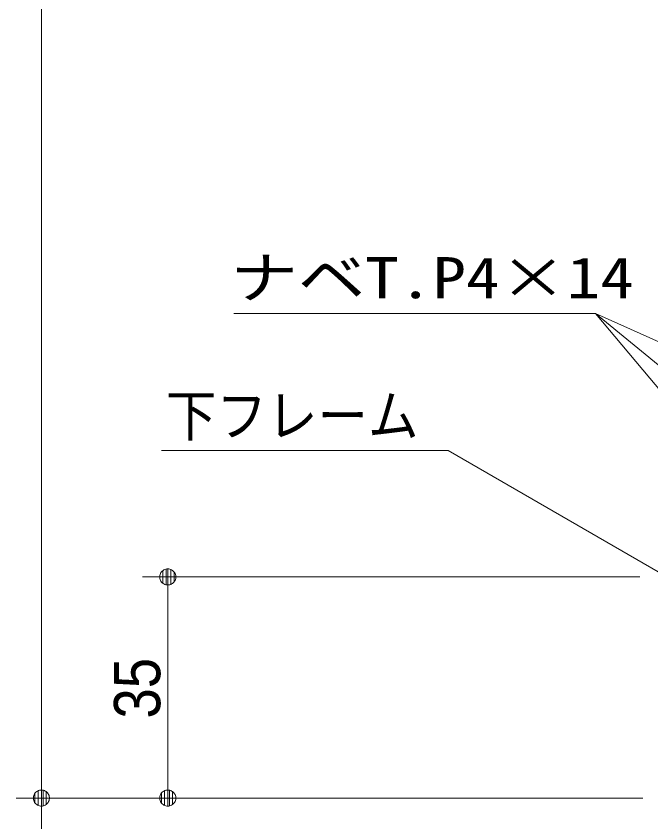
# Model space of a CAD drawing. Units: millimetres, scale not verified. Extents: x -6062 to 6062, y -3045 to 3045.
# Drawn here: x 382 to 884, y -1954 to -1316 of the extents above; entities that cross this region are included whole.
import ezdxf
from ezdxf.enums import TextEntityAlignment as Align

# ---------------------------------------------------------------- set-up
doc = ezdxf.new("R2010")
doc.units = ezdxf.units.MM
doc.header["$LTSCALE"] = 20
for name, color, linetype, lineweight in [('0-0_2寸法-1', 7, 'Continuous', 9), ('0-1_0', 7, 'Continuous', 9), ('0-2_2寸法-3', 7, 'Continuous', 9), ('0-5_2寸法-2', 7, 'Continuous', 9)]:
    doc.layers.add(name, color=color, linetype=linetype, lineweight=lineweight)
doc.styles.add('ＭＳ ゴシック', font='')
doc.styles.add('ＭＳ Ｐゴシック', font='')
doc.styles.get('ＭＳ ゴシック').set_extended_font_data('MS Gothic')
doc.styles.get('ＭＳ Ｐゴシック').set_extended_font_data('MS PGothic')

# ---------------------------------------------------------------- blocks, each defined once
blk = doc.blocks.new('_Dot')
at = {"layer": '0-1_0'}
for p, q in [((-10, 0), (-20, 0)), ((9.78, 2), (-9.78, 2)), ((7.99, 6), (-7.99, 6)), ((9.16, -3.98), (-9.16, -3.98)), ((6, -7.98), (-6, -7.98))]:
    blk.add_line(p, q, dxfattribs=at)
for points in [[(10, 0), (9.92, 1.25), (9.69, 2.49), (9.3, 3.68), (8.76, 4.82), (8.09, 5.88), (7.29, 6.85), (6.37, 7.71), (5.36, 8.44), (4.26, 9.05), (3.09, 9.51), (1.87, 9.82), (0.63, 9.98), (-0.63, 9.98), (-1.87, 9.82), (-3.09, 9.51), (-4.26, 9.05), (-5.36, 8.44), (-6.37, 7.71), (-7.29, 6.85), (-8.09, 5.88), (-8.76, 4.82), (-9.3, 3.68), (-9.69, 2.49), (-9.92, 1.25), (-10, 0), (0, 0)], [(-10, 0), (-9.92, -1.25), (-9.69, -2.49), (-9.3, -3.68), (-8.76, -4.82), (-8.09, -5.88), (-7.29, -6.85), (-6.37, -7.71), (-5.36, -8.44), (-4.26, -9.05), (-3.09, -9.51), (-1.87, -9.82), (-0.63, -9.98), (0.63, -9.98), (1.87, -9.82), (3.09, -9.51), (4.26, -9.05), (5.36, -8.44), (6.37, -7.71), (7.29, -6.85), (8.09, -5.88), (8.76, -4.82), (9.3, -3.68), (9.69, -2.49), (9.92, -1.25), (10, 0), (0, 0)]]:
    blk.add_lwpolyline(points, close=True, dxfattribs=at)

msp = doc.modelspace()

# ---------------------------------------------------------------- linework, layer by layer
at = {"layer": '0-0_2寸法-1'}
for p, q in [((402.18, 752.53), (402.18, -1922.29)), ((875.68, -1760), (482.18, -1760)), ((502.18, -1922.29), (502.18, -1772.71)), ((482.18, -1935), (382.18, -1935)), ((878.18, -1935), (482.18, -1935))]:
    msp.add_line(p, q, dxfattribs=at)
at = {"layer": '0-2_2寸法-3'}
for q in [(1082.68, -1750), (1082.68, -1840)]:
    msp.add_line((840.68, -1551.6), q, dxfattribs=at)
for points in [[(1082.68, -1660), (840.68, -1551.6), (554.38, -1551.6)], [(897.18, -1760), (723.98, -1660), (497.1, -1660)]]:
    msp.add_lwpolyline(points, dxfattribs=at)
at = {"layer": '0-5_2寸法-2'}
for p, q in [((402.18, -1922.29), (402.18, -1909.58)), ((482.18, -1935), (382.18, -1935)), ((402.18, -1935), (402.18, -2000))]:
    msp.add_line(p, q, dxfattribs=at)

# ---------------------------------------------------------------- block references
at = {"layer": '0-0_2寸法-1', "xscale": 0.6356201, "yscale": 0.6356201}
for p, rotation in [((502.18, -1760), 90), ((402.18, -1935), 270), ((502.18, -1935), 270)]:
    msp.add_blockref('_Dot', p, dxfattribs=dict(at, rotation=rotation))
at = {"layer": '0-5_2寸法-2', "xscale": 0.6356201, "yscale": 0.6356201, "rotation": 270}
msp.add_blockref('_Dot', (402.18, -1935), dxfattribs=at)

# ---------------------------------------------------------------- texts
at = {"layer": '0-0_2寸法-1', "style": 'ＭＳ Ｐゴシック', "width": 0.9}
msp.add_text('35', height=36.66, rotation=90, dxfattribs=at).set_placement((507.24, -1872.09), align=Align.BOTTOM_LEFT)
at = {"layer": '0-2_2寸法-3', "style": 'ＭＳ ゴシック'}
for s, width, p in [('ナベT.P4×14', 1.2, (551.88, -1549.2)), ('下フレーム', 0.9, (500.76, -1658.38))]:
    msp.add_text(s, height=32.55, dxfattribs=dict(at, width=width)).set_placement(p, align=Align.BOTTOM_LEFT)

doc.saveas('drawing.dxf')
